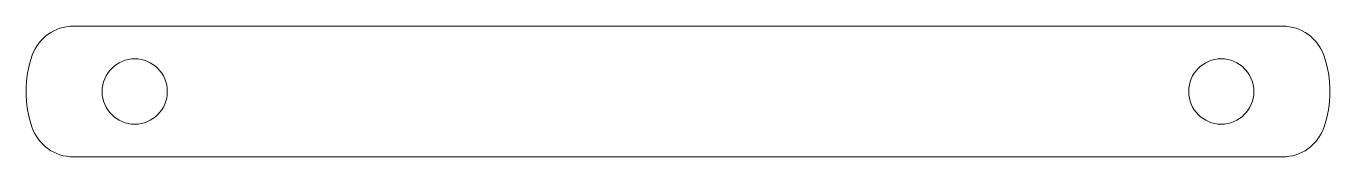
# Model space of a CAD drawing. Header units: millimetres. Extents: x -30.2 to 29.8, y -4 to 2.
import ezdxf

# ---------------------------------------------------------------- set-up
doc = ezdxf.new("R2010")
doc.units = ezdxf.units.MM

msp = doc.modelspace()

# ---------------------------------------------------------------- linework, layer by layer
at = {"color": 7, "linetype": 'Continuous', "lineweight": 15}
for p, q in [((-28.03, 1.994), (27.627, 1.994)), ((27.627, -4.006), (-28.03, -4.006))]:
    msp.add_line(p, q, dxfattribs=at)
for centre in [(-25.201, -1.006), (24.799, -1.006)]:
    msp.add_circle(centre, 1.5, dxfattribs=at)
for centre, radius, start, end in [((-28.03, -0.006), 2, 90, 160.52878), ((27.627, -0.006), 2, 19.47122, 90), ((-25.201, -1.006), 5, 160.52878, 199.47122), ((24.799, -1.006), 5, 340.52878, 19.47122), ((-28.03, -2.006), 2, 199.47122, 270), ((27.627, -2.006), 2, 270, 340.52878)]:
    msp.add_arc(centre, radius, start, end, dxfattribs=at)

doc.saveas('drawing.dxf')
